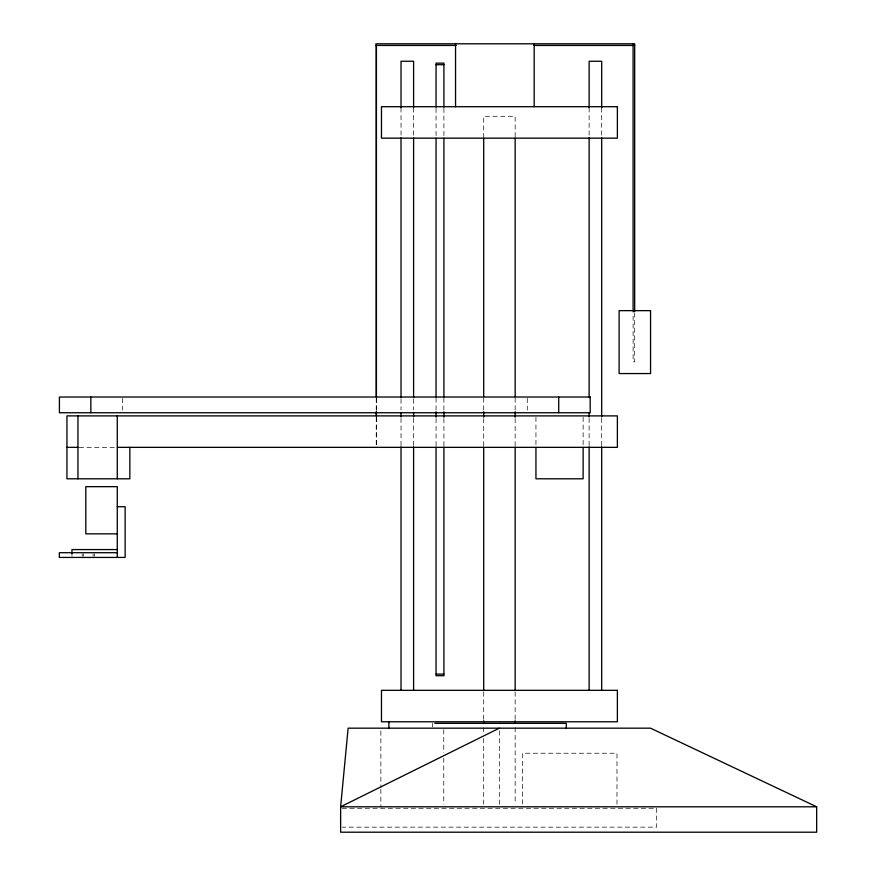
<?xml version="1.0" encoding="UTF-8"?>
<svg xmlns="http://www.w3.org/2000/svg" width="876" height="876" viewBox="0 0 876 876"><rect width="100%" height="100%" fill="white"/><g stroke="black" fill="none" stroke-linecap="round" stroke-linejoin="round"><path stroke-width="0.66" stroke-dasharray="4.38 3.29" d="M79.256 447.351L116.179 447.351M342.166 808.274L656.693 808.274L656.693 827.152L342.166 827.152M634.684 312.677L634.684 361.81L633.107 361.81L633.107 312.677M616.967 804.245L616.967 753.229L522.6 753.229L522.6 806.938M601.692 107.748L601.692 136.47M601.692 418.18L601.692 445.534M589.121 107.748L589.121 136.47M589.121 418.18L589.121 445.534M583.12 417.261L583.12 445.983M535.948 417.261L535.948 445.983M527.275 398.328L527.275 410.132M515.154 136.809L515.154 116.3L483.705 116.3L483.705 136.809M515.154 398.011L515.154 410.318M515.154 418.531L515.154 445.873M515.154 692.04L515.154 719.382M515.154 727.595L515.154 804.179M499.309 730.891L499.309 805.46M483.705 398.011L483.705 410.318M483.705 418.531L483.705 445.873M483.705 692.04L483.705 719.382M483.705 727.595L483.705 733.059M483.705 738.534L483.705 804.179M443.913 108.252L443.913 137.16M443.913 398.022L443.913 410.526M443.913 418.531L443.913 446.07M443.771 729.642L443.771 752.692M443.771 758.112L443.771 804.212M436.051 108.252L436.051 137.16M436.051 398.022L436.051 410.526M436.051 418.531L436.051 446.07M432.58 723.324L432.58 726.905M413.603 107.748L413.603 136.47M413.603 399.04L413.603 409.979M413.603 418.18L413.603 445.534M401.022 107.748L401.022 136.47M401.022 399.04L401.022 409.979M401.022 418.18L401.022 445.534M380.863 731L380.863 787.94M380.863 789.298L380.863 806.916M376.428 398.131L376.428 410.439M376.428 417.272L376.428 445.983M376.242 398.131L376.242 410.439M376.242 417.272L376.242 445.983M122.311 398.328L122.311 410.132M94.619 553.895L94.619 556.26M93.13 553.895L93.13 556.26M83.691 553.895L83.691 556.26M82.202 553.895L82.202 556.26M71.974 553.501L71.974 556.129"/><path stroke-width="1.31" d="M499.309 728.175L340.633 806.807L340.633 832.2L816.673 832.2L816.673 806.807L650.496 728.175L348.133 728.175L340.633 806.807L816.673 806.807M456.265 45.442L375.913 45.442L375.913 43.8L634.684 43.8L634.684 311.308M533.9 45.442L634.684 45.442M436.051 64.715L443.913 64.715M66.948 447.351L77.887 447.351M117.483 447.351L617.383 447.351L617.383 415.892L66.948 415.892L66.948 478.8L129.845 478.8L129.845 447.351M117.274 506.722L125.137 506.722L125.137 557.432L59.327 557.432L59.327 552.712L117.493 552.712M117.274 533.845L85.815 533.845L85.815 486.662L117.274 486.662L117.274 557.432M117.274 549.57L71.974 549.57L71.974 553.501M436.051 674.126L443.913 674.126M434.857 723.324L566.279 723.324L566.279 728.098M633.107 43.8L633.107 311.308M601.692 107.748L601.692 61.254L589.121 61.254L589.121 107.748M601.692 137.839L601.692 416.823M601.692 446.902L601.692 690.321M589.121 137.839L589.121 397.671M589.121 412.716L589.121 416.823M589.121 446.902L589.121 690.321M583.12 447.351L583.12 478.8L535.948 478.8L535.948 447.351M558.724 397.025L558.724 412.749M534.185 43.8L534.185 106.708M515.154 138.178L515.154 396.642M515.154 411.687L515.154 417.162M515.154 447.242L515.154 690.671M515.154 720.751L515.154 723.488M483.705 138.178L483.705 396.642M483.705 411.687L483.705 417.162M483.705 447.242L483.705 690.671M483.705 720.751L483.705 723.488M455.553 43.8L455.553 106.708M443.913 107.091L443.913 63.149L436.051 63.149L436.051 107.091M443.913 138.32L443.913 396.861M443.913 411.687L443.913 417.162M443.913 447.231L443.913 675.703L436.051 675.703L436.051 447.231M436.051 138.32L436.051 396.861M436.051 411.687L436.051 417.162M413.603 107.748L413.603 61.254L401.022 61.254L401.022 107.748M413.603 137.839L413.603 397.671M413.603 412.716L413.603 416.823M413.603 446.902L413.603 690.321M401.022 137.839L401.022 397.671M401.022 412.716L401.022 416.823M401.022 446.902L401.022 690.321M388.889 721.78L388.889 728.328M376.428 45.442L376.428 396.762M376.428 411.808L376.428 415.903M376.242 45.442L376.242 396.762M376.242 411.808L376.242 415.903M117.274 415.892L117.274 478.8M90.852 397.025L90.852 412.749M77.953 415.892L77.953 478.8M617.383 106.708L381.476 106.708L381.476 138.156L617.383 138.156L617.383 106.708M650.561 310.651L619.113 310.651L619.113 373.559L650.561 373.559L650.561 310.651M590.183 397.025L59.404 397.025L59.404 412.749L590.183 412.749L590.183 397.025M617.383 690.321L381.476 690.321L381.476 721.78L617.383 721.78L617.383 690.321"/></g></svg>
